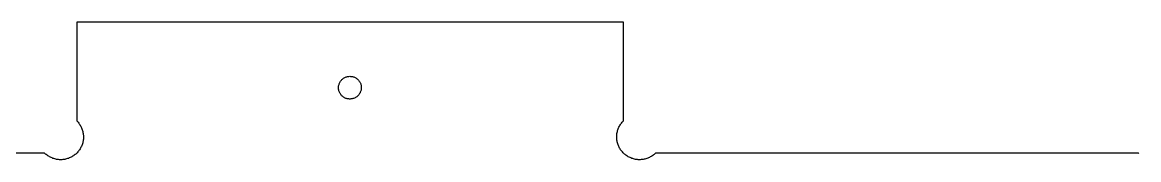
# Model space of a CAD drawing. Extents: x 0 to 96, y 0 to 48.
# Drawn here: x 54.11 to 60.23, y 22.42 to 23.18 of the extents above; entities that cross this region are included whole.
import ezdxf

# ---------------------------------------------------------------- set-up
doc = ezdxf.new("R2010")
doc.units = 0
doc.layers.add('Layer_1', color=7, linetype='CONTINUOUS')

msp = doc.modelspace()

# ---------------------------------------------------------------- linework, layer by layer
at = {"layer": 'Layer_1', "color": 7}
for p, q in [((57.406405, 23.179933), (54.406012, 23.179933)), ((54.406012, 23.179933), (54.406012, 22.637808)), ((57.406405, 22.637808), (57.406405, 23.179933)), ((55.851681, 22.852768), (55.854043, 22.855918)), ((55.854043, 22.855918), (55.856405, 22.859068)), ((55.856405, 22.859068), (55.858768, 22.862217)), ((55.858768, 22.862217), (55.861524, 22.864973)), ((55.861524, 22.864973), (55.86428, 22.867729)), ((55.86428, 22.867729), (55.86743, 22.870091)), ((55.86743, 22.870091), (55.870579, 22.872453)), ((55.870579, 22.872453), (55.874122, 22.874421)), ((55.874122, 22.874421), (55.877272, 22.87639)), ((55.877272, 22.87639), (55.880815, 22.877964)), ((55.880815, 22.877964), (55.884752, 22.87954)), ((55.884752, 22.87954), (55.888295, 22.880721)), ((55.888295, 22.880721), (55.892232, 22.88151)), ((55.892232, 22.881508), (55.89617, 22.882297)), ((55.89617, 22.882296), (55.900107, 22.882684)), ((55.900107, 22.882689), (55.904043, 22.883089)), ((55.904043, 22.883083), (55.907981, 22.882683)), ((55.907981, 22.882689), (55.911918, 22.882689)), ((55.911918, 22.882689), (55.915461, 22.8819)), ((55.915461, 22.881902), (55.919398, 22.881113)), ((55.919398, 22.881114), (55.923335, 22.880326)), ((55.923335, 22.880327), (55.926879, 22.879146)), ((55.926879, 22.879146), (55.930815, 22.877571)), ((55.930815, 22.877571), (55.934359, 22.875997)), ((55.934359, 22.875997), (55.937508, 22.874028)), ((55.937508, 22.874028), (55.941051, 22.871666)), ((55.941051, 22.871666), (55.944201, 22.869303)), ((55.944201, 22.869303), (55.946957, 22.866941)), ((55.946957, 22.866941), (55.949713, 22.864186)), ((55.949713, 22.864186), (55.952469, 22.86143)), ((55.952469, 22.86143), (55.954831, 22.85828)), ((55.954831, 22.85828), (55.957193, 22.85513)), ((55.957193, 22.85513), (55.959162, 22.851587)), ((55.842627, 22.82324), (55.843015, 22.826783)), ((55.842627, 22.819303), (55.842627, 22.82324)), ((55.84302, 22.815367), (55.842631, 22.819303)), ((55.84302, 22.826783), (55.843409, 22.830721)), ((55.843413, 22.81143), (55.843024, 22.815367)), ((55.844201, 22.807492), (55.843412, 22.81143)), ((55.843413, 22.830721), (55.844202, 22.834658)), ((55.844989, 22.803556), (55.8442, 22.807492)), ((55.844201, 22.834658), (55.845382, 22.838594)), ((55.84617, 22.800012), (55.844989, 22.803556)), ((55.845382, 22.838594), (55.846563, 22.842138)), ((55.847744, 22.796076), (55.84617, 22.800012)), ((55.846563, 22.842138), (55.848138, 22.845681)), ((55.849319, 22.792532), (55.847744, 22.796076)), ((55.848138, 22.845681), (55.849713, 22.849224)), ((55.851288, 22.788989), (55.849319, 22.792532)), ((55.849713, 22.849224), (55.851681, 22.852768)), ((55.959162, 22.851587), (55.96113, 22.848043)), ((55.962311, 22.794894), (55.960737, 22.791351)), ((55.96113, 22.848043), (55.962705, 22.8445)), ((55.963887, 22.798831), (55.962311, 22.794894)), ((55.962705, 22.8445), (55.96428, 22.840957)), ((55.965068, 22.802374), (55.963887, 22.798831)), ((55.96428, 22.840957), (55.965461, 22.837413)), ((55.966249, 22.806311), (55.965068, 22.802374)), ((55.965461, 22.837413), (55.96625, 22.833477)), ((55.967035, 22.809854), (55.966247, 22.806311)), ((55.966249, 22.833477), (55.967038, 22.82954)), ((55.967035, 22.82954), (55.967424, 22.825602)), ((55.96743, 22.813791), (55.967041, 22.809854)), ((55.96743, 22.825602), (55.967819, 22.821666)), ((55.967823, 22.817729), (55.967434, 22.813791)), ((55.967823, 22.821666), (55.967823, 22.817729)), ((55.853257, 22.785839), (55.851288, 22.788989)), ((55.855619, 22.782689), (55.853257, 22.785839)), ((55.857981, 22.77954), (55.855619, 22.782689)), ((55.860737, 22.776783), (55.857981, 22.77954)), ((55.863492, 22.774028), (55.860737, 22.776783)), ((55.866249, 22.771272), (55.863492, 22.774028)), ((55.869398, 22.76891), (55.866249, 22.771272)), ((55.872941, 22.766941), (55.869398, 22.76891)), ((55.876091, 22.764973), (55.872941, 22.766941)), ((55.879634, 22.763398), (55.876091, 22.764973)), ((55.883571, 22.761823), (55.879634, 22.763398)), ((55.887114, 22.760642), (55.883571, 22.761823)), ((55.891051, 22.759461), (55.887114, 22.760642)), ((55.894989, 22.758673), (55.891051, 22.759462)), ((55.898532, 22.75828), (55.894989, 22.758669)), ((55.902469, 22.757887), (55.898532, 22.758276)), ((55.906405, 22.757887), (55.902469, 22.757887)), ((55.910343, 22.75828), (55.906405, 22.757891)), ((55.91428, 22.758673), (55.910343, 22.758284)), ((55.918217, 22.759461), (55.91428, 22.758672)), ((55.922154, 22.760249), (55.918217, 22.75946)), ((55.925698, 22.76143), (55.922154, 22.760249)), ((55.929634, 22.763004), (55.925698, 22.76143)), ((55.933178, 22.764579), (55.929634, 22.763004)), ((55.936327, 22.766153), (55.933178, 22.764579)), ((55.93987, 22.768516), (55.936327, 22.766153)), ((55.94302, 22.770484), (55.93987, 22.768516)), ((55.94617, 22.77324), (55.94302, 22.770484)), ((55.948925, 22.775602), (55.94617, 22.77324)), ((55.951681, 22.778752), (55.948925, 22.775602)), ((55.954043, 22.781508), (55.951681, 22.778752)), ((55.956405, 22.784658), (55.954043, 22.781508)), ((55.958768, 22.788201), (55.956405, 22.784658)), ((55.960737, 22.791351), (55.958768, 22.788201)), ((54.406012, 22.637808), (54.409949, 22.63387)), ((54.409949, 22.63387), (54.413099, 22.629933)), ((54.413099, 22.629933), (54.416642, 22.625997)), ((54.416642, 22.625997), (54.419792, 22.621666)), ((54.419792, 22.621666), (54.422548, 22.617334)), ((54.422548, 22.617334), (54.425303, 22.613004)), ((54.425303, 22.613004), (54.42806, 22.608673)), ((54.42806, 22.608673), (54.430422, 22.603949)), ((57.381997, 22.603949), (57.384359, 22.608673)), ((57.384359, 22.608673), (57.387114, 22.613004)), ((57.387114, 22.613004), (57.38987, 22.617334)), ((57.38987, 22.617334), (57.392627, 22.621666)), ((57.392627, 22.621666), (57.395775, 22.625997)), ((57.395775, 22.625997), (57.399319, 22.629933)), ((57.399319, 22.629933), (57.402469, 22.63387)), ((57.402469, 22.63387), (57.406405, 22.637808)), ((54.430422, 22.603949), (54.43239, 22.599224)), ((54.43239, 22.599224), (54.434359, 22.594107)), ((54.434359, 22.594107), (54.436327, 22.589382)), ((54.436327, 22.589382), (54.437902, 22.584264)), ((54.437902, 22.584264), (54.439083, 22.579146)), ((54.439083, 22.579146), (54.440264, 22.574028)), ((54.440264, 22.574028), (54.441445, 22.56891)), ((54.441445, 22.56891), (54.441834, 22.563791)), ((54.441839, 22.563791), (54.442628, 22.558673)), ((54.442627, 22.558673), (54.442627, 22.553556)), ((54.442627, 22.553556), (54.442627, 22.548043)), ((54.442627, 22.548043), (54.442627, 22.542926)), ((57.369792, 22.558673), (57.370581, 22.563791)), ((57.369792, 22.553556), (57.369792, 22.558673)), ((57.369792, 22.548043), (57.369792, 22.553556)), ((57.369792, 22.542926), (57.369792, 22.548043)), ((57.370579, 22.563791), (57.370968, 22.56891)), ((57.370973, 22.56891), (57.372154, 22.574028)), ((57.372154, 22.574028), (57.373335, 22.579146)), ((57.373335, 22.579146), (57.374517, 22.584264)), ((57.374517, 22.584264), (57.376091, 22.589382)), ((57.376091, 22.589382), (57.37806, 22.594107)), ((57.37806, 22.594107), (57.380028, 22.599224)), ((57.380028, 22.599224), (57.381997, 22.603949)), ((54.426879, 22.488201), (54.424122, 22.483477)), ((54.429241, 22.492532), (54.426879, 22.488201)), ((54.431602, 22.497257), (54.429241, 22.492532)), ((54.433571, 22.502374), (54.431602, 22.497257)), ((54.43554, 22.507099), (54.433571, 22.502374)), ((54.437114, 22.512217), (54.43554, 22.507099)), ((54.438689, 22.516941), (54.437114, 22.512217)), ((54.43987, 22.522059), (54.438689, 22.516941)), ((54.440658, 22.527178), (54.439869, 22.522059)), ((54.441839, 22.532296), (54.440658, 22.527178)), ((54.442232, 22.537808), (54.441843, 22.532296)), ((54.442627, 22.542926), (54.442238, 22.537808)), ((57.370185, 22.537808), (57.369797, 22.542926)), ((57.370579, 22.532296), (57.37019, 22.537808)), ((57.37176, 22.527178), (57.370579, 22.532296)), ((57.372548, 22.522059), (57.371759, 22.527178)), ((57.373729, 22.516941), (57.372548, 22.522059)), ((57.375303, 22.512217), (57.373729, 22.516941)), ((57.376879, 22.507099), (57.375303, 22.512217)), ((57.378847, 22.502374), (57.376879, 22.507099)), ((57.380815, 22.497257), (57.378847, 22.502374)), ((57.383178, 22.492532), (57.380815, 22.497257)), ((57.38554, 22.488201), (57.383178, 22.492532)), ((57.388295, 22.483477), (57.38554, 22.488201)), ((54.229241, 22.461036), (51.579241, 22.461036)), ((54.231209, 22.459068), (54.229241, 22.461036)), ((54.235145, 22.455524), (54.231209, 22.459068)), ((54.239083, 22.452374), (54.235145, 22.455524)), ((54.243413, 22.449224), (54.239083, 22.452374)), ((54.247744, 22.446076), (54.243413, 22.449224)), ((54.252075, 22.443319), (54.247744, 22.446076)), ((54.256405, 22.440563), (54.252075, 22.443319)), ((54.26113, 22.438201), (54.256405, 22.440563)), ((54.265854, 22.435839), (54.26113, 22.438201)), ((54.270579, 22.43387), (54.265854, 22.435839)), ((54.275303, 22.431902), (54.270579, 22.43387)), ((54.280422, 22.430327), (54.275303, 22.431902)), ((54.28554, 22.428752), (54.280422, 22.430327)), ((54.290658, 22.427571), (54.28554, 22.428752)), ((54.295775, 22.42639), (54.290658, 22.427571)), ((54.300894, 22.425602), (54.295775, 22.426391)), ((54.306012, 22.424816), (54.300894, 22.425604)), ((54.31113, 22.424421), (54.306012, 22.42481)), ((54.316642, 22.424421), (54.31113, 22.424421)), ((54.319004, 22.424421), (54.316642, 22.424421)), ((54.324517, 22.424421), (54.319004, 22.424421)), ((54.329634, 22.424816), (54.324517, 22.424427)), ((54.334752, 22.425602), (54.329634, 22.424813)), ((54.33987, 22.42639), (54.334752, 22.425601)), ((54.344989, 22.427571), (54.33987, 22.42639)), ((54.350107, 22.428752), (54.344989, 22.427571)), ((54.355224, 22.430327), (54.350107, 22.428752)), ((54.360343, 22.431902), (54.355224, 22.430327)), ((54.365068, 22.43387), (54.360343, 22.431902)), ((54.369792, 22.435839), (54.365068, 22.43387)), ((54.374517, 22.438201), (54.369792, 22.435839)), ((54.379241, 22.440563), (54.374517, 22.438201)), ((54.383571, 22.443319), (54.379241, 22.440563)), ((54.387902, 22.446076), (54.383571, 22.443319)), ((54.392232, 22.449224), (54.387902, 22.446076)), ((54.396563, 22.452374), (54.392232, 22.449224)), ((54.4005, 22.455524), (54.396563, 22.452374)), ((54.404438, 22.459068), (54.4005, 22.455524)), ((54.407981, 22.463004), (54.404438, 22.459068)), ((54.411524, 22.466941), (54.407981, 22.463004)), ((54.415068, 22.470878), (54.411524, 22.466941)), ((54.418217, 22.474816), (54.415068, 22.470878)), ((54.421367, 22.479146), (54.418217, 22.474816)), ((54.424122, 22.483477), (54.421367, 22.479146)), ((57.391051, 22.479146), (57.388295, 22.483477)), ((57.394201, 22.474816), (57.391051, 22.479146)), ((57.397351, 22.470878), (57.394201, 22.474816)), ((57.400894, 22.466941), (57.397351, 22.470878)), ((57.404438, 22.463004), (57.400894, 22.466941)), ((57.407981, 22.459068), (57.404438, 22.463004)), ((57.411918, 22.455524), (57.407981, 22.459068)), ((57.415854, 22.452374), (57.411918, 22.455524)), ((57.420185, 22.449224), (57.415854, 22.452374)), ((57.424517, 22.446076), (57.420185, 22.449224)), ((57.428847, 22.443319), (57.424517, 22.446076)), ((57.433178, 22.440563), (57.428847, 22.443319)), ((57.437902, 22.438201), (57.433178, 22.440563)), ((57.442627, 22.435839), (57.437902, 22.438201)), ((57.447351, 22.43387), (57.442627, 22.435839)), ((57.452075, 22.431902), (57.447351, 22.43387)), ((57.457193, 22.430327), (57.452075, 22.431902)), ((57.462311, 22.428752), (57.457193, 22.430327)), ((57.46743, 22.427571), (57.462311, 22.428752)), ((57.472548, 22.42639), (57.46743, 22.427571)), ((57.477665, 22.425602), (57.472548, 22.426391)), ((57.482783, 22.424816), (57.477665, 22.425604)), ((57.487902, 22.424421), (57.482783, 22.42481)), ((57.493413, 22.424421), (57.487902, 22.424421)), ((57.498532, 22.424421), (57.493413, 22.424421)), ((57.50365, 22.424816), (57.498532, 22.424427)), ((57.508768, 22.425209), (57.50365, 22.42482)), ((57.51428, 22.425997), (57.508768, 22.425208)), ((57.519398, 22.426783), (57.51428, 22.425994)), ((57.524517, 22.427964), (57.519398, 22.426783)), ((57.529634, 22.42954), (57.524517, 22.427964)), ((57.534359, 22.431114), (57.529634, 22.42954)), ((57.539477, 22.432689), (57.534359, 22.431114)), ((57.544201, 22.434658), (57.539477, 22.432689)), ((57.548925, 22.43702), (57.544201, 22.434658)), ((57.55365, 22.439382), (57.548925, 22.43702)), ((57.558374, 22.441744), (57.55365, 22.439382)), ((57.562705, 22.4445), (57.558374, 22.441744)), ((57.567035, 22.44765), (57.562705, 22.4445)), ((57.571367, 22.4508), (57.567035, 22.44765)), ((57.575303, 22.453949), (57.571367, 22.4508)), ((57.579241, 22.457492), (57.575303, 22.453949)), ((57.583178, 22.461036), (57.579241, 22.457492)), ((60.233178, 22.461036), (57.583178, 22.461036)), ((60.235145, 22.459068), (60.233178, 22.461036))]:
    msp.add_line(p, q, dxfattribs=at)

doc.saveas('drawing.dxf')
